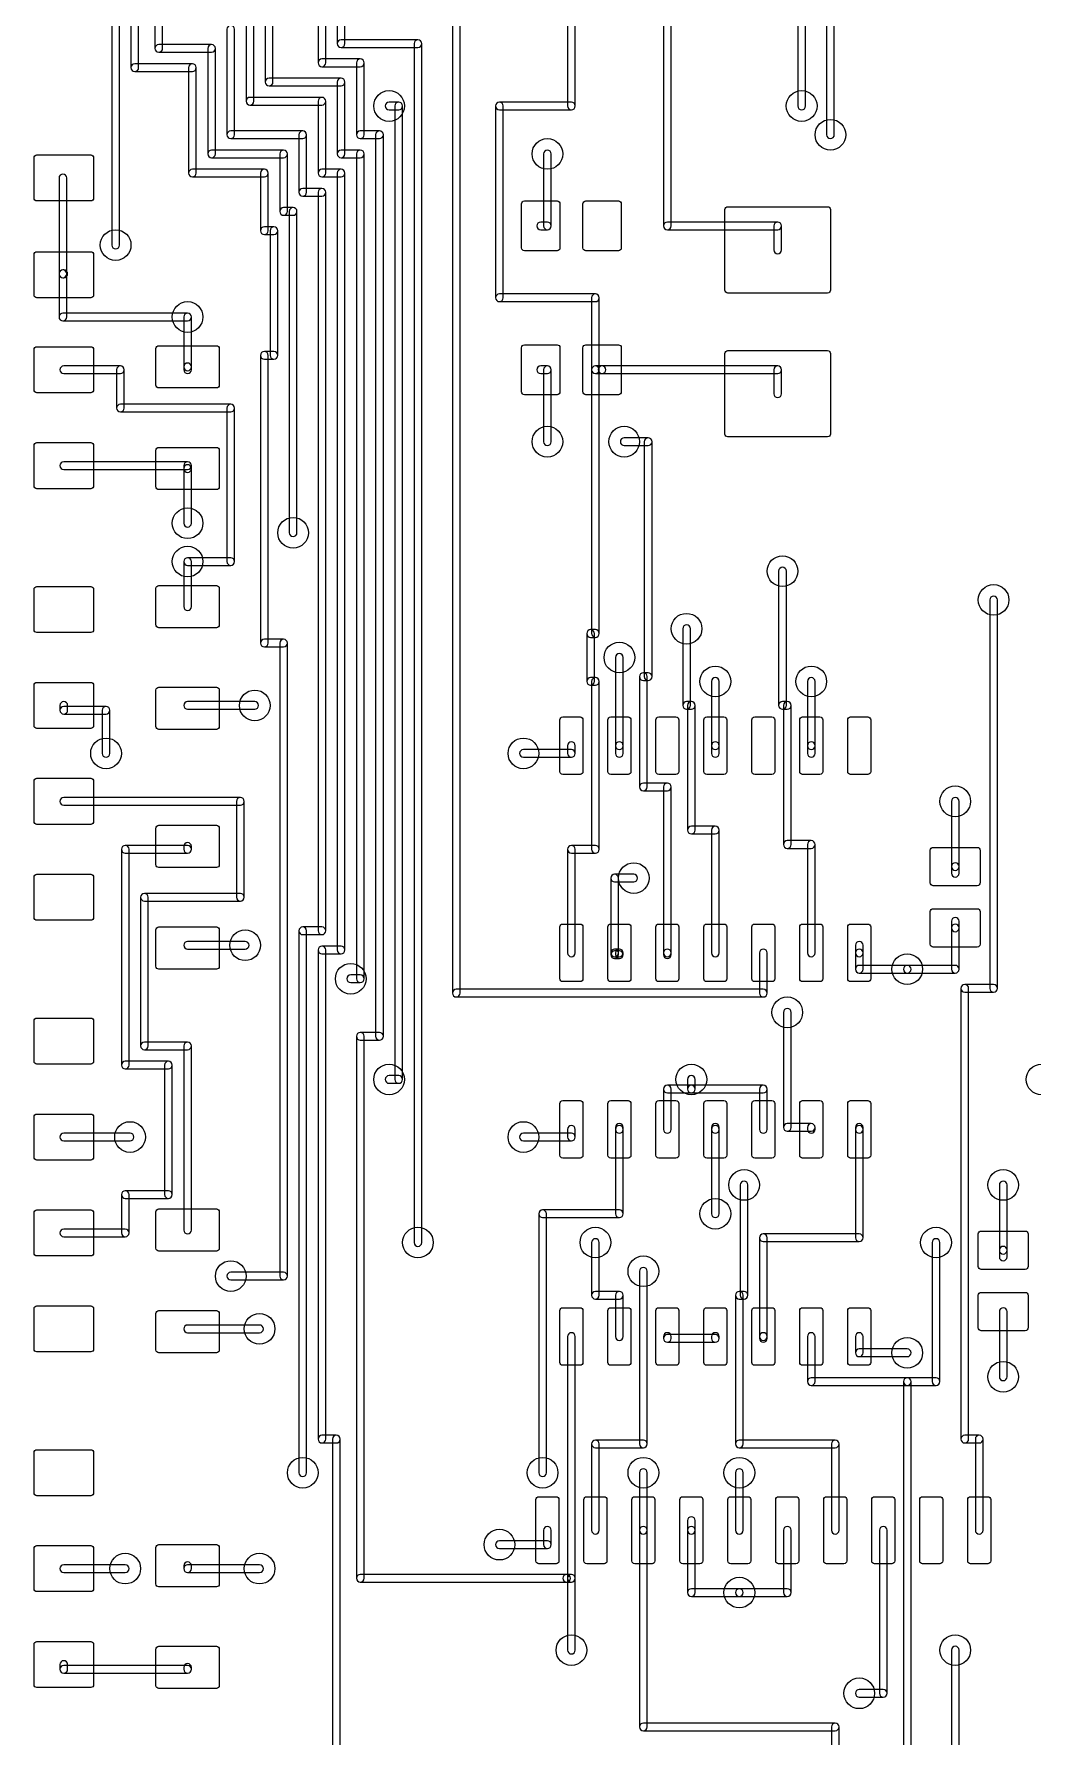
# Model space of a CAD drawing. Extents: x -76 to 77, y -191 to -76.
# Drawn here: x -38.37 to -11.93, y -159.41 to -114.31 of the extents above; entities that cross this region are included whole.
import ezdxf

# ---------------------------------------------------------------- set-up
doc = ezdxf.new("R2010")
doc.units = 0

msp = doc.modelspace()

# ---------------------------------------------------------------- linework, layer by layer
for points in [[(-30.13733, -114.566955), (-30.13733, -86.118955, 1), (-30.34058, -86.118955), (-30.34058, -114.566955, 1)], [(-34.96333, -114.693955), (-34.96333, -96.278955, 1), (-35.16658, -96.278955), (-35.16658, -114.693955, 1)], [(-30.84858, -97.802955), (-30.84858, -115.074955, 1), (-30.64533, -115.074955), (-30.64533, -97.802955, 1)], [(-35.59833, -115.201955), (-35.59833, -102.882955, 1), (-35.80158, -102.882955), (-35.80158, -115.201955, 1)], [(-32.04233, -115.582955), (-32.04233, -111.518955, 1), (-32.24558, -111.518955), (-32.24558, -115.582955, 1)], [(-36.10633, -119.900955), (-36.10633, -112.026955, 1), (-36.30958, -112.026955), (-36.30958, -119.900955, 1)], [(-32.55033, -116.090955), (-32.55033, -112.026955, 1), (-32.75358, -112.026955), (-32.75358, -116.090955, 1)], [(-18.14858, -112.026955), (-18.14858, -116.217955, 1), (-17.94533, -116.217955), (-17.94533, -112.026955, 1)], [(-24.04133, -116.217955), (-24.04133, -113.042955, 1), (-24.24458, -113.042955), (-24.24458, -116.217955, 1)], [(-21.50133, -119.392955), (-21.50133, -113.042955, 1), (-21.70458, -113.042955), (-21.70458, -119.392955, 1)], [(-33.26158, -114.185955), (-33.26158, -116.979955, 1), (-33.05833, -116.979955), (-33.05833, -114.185955, 1)], [(-27.29258, -114.058955), (-27.29258, -139.712955, 1), (-27.08933, -139.712955), (-27.08933, -114.058955, 1)], [(-17.18333, -116.979955), (-17.18333, -114.058955, 1), (-17.38658, -114.058955), (-17.38658, -116.979955, 1)], [(-28.206955, -114.46533), (-30.238955, -114.46533, 1), (-30.238955, -114.66858), (-28.206955, -114.66858, 1)], [(-28.10533, -146.316955), (-28.10533, -114.566955, 1), (-28.30858, -114.566955), (-28.30858, -146.316955, 1)], [(-33.667955, -114.59233), (-35.064955, -114.59233, 1), (-35.064955, -114.79558), (-33.667955, -114.79558, 1)], [(-33.56633, -117.487955), (-33.56633, -114.693955, 1), (-33.76958, -114.693955), (-33.76958, -117.487955, 1)], [(-30.746955, -115.17658), (-29.730955, -115.17658, 1), (-29.730955, -114.97333), (-30.746955, -114.97333, 1)], [(-29.83258, -115.074955), (-29.83258, -116.979955, 1), (-29.62933, -116.979955), (-29.62933, -115.074955, 1)], [(-34.175955, -115.10033), (-35.699955, -115.10033, 1), (-35.699955, -115.30358), (-34.175955, -115.30358, 1)], [(-34.07433, -117.995955), (-34.07433, -115.201955, 1), (-34.27758, -115.201955), (-34.27758, -117.995955, 1)], [(-30.238955, -115.48133), (-32.143955, -115.48133, 1), (-32.143955, -115.68458), (-30.238955, -115.68458, 1)], [(-30.13733, -117.487955), (-30.13733, -115.582955, 1), (-30.34058, -115.582955), (-30.34058, -117.487955, 1)], [(-30.746955, -115.98933), (-32.651955, -115.98933, 1), (-32.651955, -116.19258), (-30.746955, -116.19258, 1)], [(-30.64533, -117.995955), (-30.64533, -116.090955, 1), (-30.84858, -116.090955), (-30.84858, -117.995955, 1)], [(-28.968955, -116.31958), (-28.714955, -116.31958, 1), (-28.714955, -116.11633), (-28.968955, -116.11633, 1)], [(-28.81658, -116.217955), (-28.81658, -141.998955, 1), (-28.61333, -141.998955), (-28.61333, -116.217955, 1)], [(-25.94633, -121.297955), (-25.94633, -116.217955, 1), (-26.14958, -116.217955), (-26.14958, -121.297955, 1)], [(-26.047955, -116.31958), (-24.142955, -116.31958, 1), (-24.142955, -116.11633), (-26.047955, -116.11633, 1)], [(-33.159955, -117.08158), (-31.254955, -117.08158, 1), (-31.254955, -116.87833), (-33.159955, -116.87833, 1)], [(-31.35658, -116.979955), (-31.35658, -118.503955, 1), (-31.15333, -118.503955), (-31.15333, -116.979955, 1)], [(-29.730955, -117.08158), (-29.222955, -117.08158, 1), (-29.222955, -116.87833), (-29.730955, -116.87833, 1)], [(-29.32458, -116.979955), (-29.32458, -140.855955, 1), (-29.12133, -140.855955), (-29.12133, -116.979955, 1)], [(-38.36695, -117.58956, -0.414214), (-38.29075, -117.51336), (-36.868355, -117.51336, -0.414214), (-36.792155, -117.58956), (-36.792155, -118.656355, -0.414214), (-36.868355, -118.732555), (-38.29075, -118.732555, -0.414214), (-38.36695, -118.656355)], [(-31.762955, -117.38633), (-33.667955, -117.38633, 1), (-33.667955, -117.58958), (-31.762955, -117.58958, 1)], [(-31.66133, -119.011955), (-31.66133, -117.487955, 1), (-31.86458, -117.487955), (-31.86458, -119.011955, 1)], [(-29.730955, -117.38633), (-30.238955, -117.38633, 1), (-30.238955, -117.58958), (-29.730955, -117.58958, 1)], [(-29.62933, -139.331955), (-29.62933, -117.487955, 1), (-29.83258, -117.487955), (-29.83258, -139.331955, 1)], [(-24.87958, -117.487955), (-24.87958, -119.392955, 1), (-24.67633, -119.392955), (-24.67633, -117.487955, 1)], [(-37.70658, -118.122955), (-37.70658, -120.662955, 1), (-37.50333, -120.662955), (-37.50333, -118.122955, 1)], [(-32.270955, -117.89433), (-34.175955, -117.89433, 1), (-34.175955, -118.09758), (-32.270955, -118.09758, 1)], [(-32.16933, -119.519955), (-32.16933, -117.995955, 1), (-32.37258, -117.995955), (-32.37258, -119.519955, 1)], [(-30.238955, -117.89433), (-30.746955, -117.89433, 1), (-30.746955, -118.09758), (-30.238955, -118.09758, 1)], [(-30.13733, -138.569955), (-30.13733, -117.995955, 1), (-30.34058, -117.995955), (-30.34058, -138.569955, 1)], [(-31.254955, -118.60558), (-30.746955, -118.60558, 1), (-30.746955, -118.40233), (-31.254955, -118.40233, 1)], [(-30.84858, -118.503955), (-30.84858, -138.061955, 1), (-30.64533, -138.061955), (-30.64533, -118.503955, 1)], [(-31.508955, -118.91033), (-31.762955, -118.91033, 1), (-31.762955, -119.11358), (-31.508955, -119.11358, 1)], [(-31.40733, -127.520955), (-31.40733, -119.011955, 1), (-31.61058, -119.011955), (-31.61058, -127.520955, 1)], [(-25.46375, -118.80876, -0.414214), (-25.38755, -118.73256), (-24.523955, -118.73256, -0.414214), (-24.447755, -118.80876), (-24.447755, -119.977155, -0.414214), (-24.523955, -120.053355), (-25.38755, -120.053355, -0.414214), (-25.46375, -119.977155)], [(-23.83815, -118.80876, -0.414214), (-23.76195, -118.73256), (-22.898355, -118.73256, -0.414214), (-22.822155, -118.80876), (-22.822155, -119.977155, -0.414214), (-22.898355, -120.053355), (-23.76195, -120.053355, -0.414214), (-23.83815, -119.977155)], [(-20.07895, -118.96116, -0.414214), (-20.00275, -118.88496), (-17.361155, -118.88496, -0.414214), (-17.284955, -118.96116), (-17.284955, -121.094755, -0.414214), (-17.361155, -121.170955), (-20.00275, -121.170955, -0.414214), (-20.07895, -121.094755)], [(-32.016955, -119.41833), (-32.270955, -119.41833, 1), (-32.270955, -119.62158), (-32.016955, -119.62158, 1)], [(-31.91533, -122.821955), (-31.91533, -119.519955, 1), (-32.11858, -119.519955), (-32.11858, -122.821955, 1)], [(-24.777955, -119.29133), (-24.955755, -119.29133, 1), (-24.955755, -119.49458), (-24.777955, -119.49458, 1)], [(-18.681955, -119.29133), (-21.602955, -119.29133, 1), (-21.602955, -119.49458), (-18.681955, -119.49458, 1)], [(-18.58033, -120.027955), (-18.58033, -119.392955, 1), (-18.78358, -119.392955), (-18.78358, -120.027955, 1)], [(-38.36695, -120.15496, -0.414214), (-38.29075, -120.07876), (-36.868355, -120.07876, -0.414214), (-36.792155, -120.15496), (-36.792155, -121.221755, -0.414214), (-36.868355, -121.297955), (-38.29075, -121.297955, -0.414214), (-38.36695, -121.221755)], [(-37.604955, -120.76458), (-37.579555, -120.76458, 1), (-37.579555, -120.56133), (-37.604955, -120.56133, 1)], [(-37.70658, -120.662955), (-37.70658, -121.805955, 1), (-37.50333, -121.805955), (-37.50333, -120.662955, 1)], [(-23.507955, -121.19633), (-26.047955, -121.19633, 1), (-26.047955, -121.39958), (-23.507955, -121.39958, 1)], [(-23.40633, -123.202955), (-23.40633, -121.297955, 1), (-23.60958, -121.297955), (-23.60958, -123.202955, 1)], [(-37.604955, -121.90758), (-34.302955, -121.90758, 1), (-34.302955, -121.70433), (-37.604955, -121.70433, 1)], [(-34.40458, -121.805955), (-34.40458, -123.126755, 1), (-34.20133, -123.126755), (-34.20133, -121.805955, 1)], [(-38.36695, -122.66956, -0.414214), (-38.29075, -122.59336), (-36.868355, -122.59336, -0.414214), (-36.792155, -122.66956), (-36.792155, -123.736355, -0.414214), (-36.868355, -123.812555), (-38.29075, -123.812555, -0.414214), (-38.36695, -123.736355)], [(-35.14115, -122.64416, -0.414214), (-35.06495, -122.56796), (-33.540955, -122.56796, -0.414214), (-33.464755, -122.64416), (-33.464755, -123.609355, -0.414214), (-33.540955, -123.685555), (-35.06495, -123.685555, -0.414214), (-35.14115, -123.609355)], [(-25.46375, -122.61876, -0.414214), (-25.38755, -122.54256), (-24.523955, -122.54256, -0.414214), (-24.447755, -122.61876), (-24.447755, -123.787155, -0.414214), (-24.523955, -123.863355), (-25.38755, -123.863355, -0.414214), (-25.46375, -123.787155)], [(-23.83815, -122.61876, -0.414214), (-23.76195, -122.54256), (-22.898355, -122.54256, -0.414214), (-22.822155, -122.61876), (-22.822155, -123.787155, -0.414214), (-22.898355, -123.863355), (-23.76195, -123.863355, -0.414214), (-23.83815, -123.787155)], [(-36.080955, -123.10133), (-37.579555, -123.10133, 1), (-37.579555, -123.30458), (-36.080955, -123.30458, 1)], [(-35.97933, -124.218955), (-35.97933, -123.202955, 1), (-36.18258, -123.202955), (-36.18258, -124.218955, 1)], [(-34.40458, -123.126755), (-34.40458, -123.202955, 1), (-34.20133, -123.202955), (-34.20133, -123.126755, 1)], [(-32.16933, -130.441955), (-32.16933, -122.821955, 1), (-32.37258, -122.821955), (-32.37258, -130.441955, 1)], [(-32.270955, -122.92358), (-32.016955, -122.92358, 1), (-32.016955, -122.72033), (-32.270955, -122.72033, 1)], [(-24.955755, -123.30458), (-24.777955, -123.30458, 1), (-24.777955, -123.10133), (-24.955755, -123.10133, 1)], [(-24.87958, -123.202955), (-24.87958, -125.107955, 1), (-24.67633, -125.107955), (-24.67633, -123.202955, 1)], [(-23.40633, -130.187955), (-23.40633, -123.202955, 1), (-23.60958, -123.202955), (-23.60958, -130.187955, 1)], [(-23.330155, -123.10133), (-23.507955, -123.10133, 1), (-23.507955, -123.30458), (-23.330155, -123.30458, 1)], [(-18.681955, -123.10133), (-23.330155, -123.10133, 1), (-23.330155, -123.30458), (-18.681955, -123.30458, 1)], [(-20.07895, -122.77116, -0.414214), (-20.00275, -122.69496), (-17.361155, -122.69496, -0.414214), (-17.284955, -122.77116), (-17.284955, -124.904755, -0.414214), (-17.361155, -124.980955), (-20.00275, -124.980955, -0.414214), (-20.07895, -124.904755)], [(-18.58033, -123.837955), (-18.58033, -123.202955, 1), (-18.78358, -123.202955), (-18.78358, -123.837955, 1)], [(-33.159955, -124.11733), (-36.080955, -124.11733, 1), (-36.080955, -124.32058), (-33.159955, -124.32058, 1)], [(-33.05833, -128.282955), (-33.05833, -124.218955, 1), (-33.26158, -124.218955), (-33.26158, -128.282955, 1)], [(-38.36695, -125.20956, -0.414214), (-38.29075, -125.13336), (-36.868355, -125.13336, -0.414214), (-36.792155, -125.20956), (-36.792155, -126.276355, -0.414214), (-36.868355, -126.352555), (-38.29075, -126.352555, -0.414214), (-38.36695, -126.276355)], [(-35.14115, -125.33656, -0.414214), (-35.06495, -125.26036), (-33.540955, -125.26036, -0.414214), (-33.464755, -125.33656), (-33.464755, -126.301755, -0.414214), (-33.540955, -126.377955), (-35.06495, -126.377955, -0.414214), (-35.14115, -126.301755)], [(-22.110955, -125.00633), (-22.745955, -125.00633, 1), (-22.745955, -125.20958), (-22.110955, -125.20958, 1)], [(-22.00933, -131.330955), (-22.00933, -125.107955, 1), (-22.21258, -125.107955), (-22.21258, -131.330955, 1)], [(-34.302955, -125.64133), (-37.579555, -125.64133, 1), (-37.579555, -125.84458), (-34.302955, -125.84458, 1)], [(-34.20133, -125.819155), (-34.20133, -125.742955, 1), (-34.40458, -125.742955), (-34.40458, -125.819155, 1)], [(-34.20133, -127.266955), (-34.20133, -125.819155, 1), (-34.40458, -125.819155), (-34.40458, -127.266955, 1)], [(-34.20133, -129.476755), (-34.20133, -128.282955, 1), (-34.40458, -128.282955), (-34.40458, -129.476755, 1)], [(-34.302955, -128.38458), (-33.159955, -128.38458, 1), (-33.159955, -128.18133), (-34.302955, -128.18133, 1)], [(-18.45333, -132.092955), (-18.45333, -128.536955, 1), (-18.65658, -128.536955), (-18.65658, -132.092955, 1)], [(-38.36695, -129.01956, -0.414214), (-38.29075, -128.94336), (-36.868355, -128.94336, -0.414214), (-36.792155, -129.01956), (-36.792155, -130.086355, -0.414214), (-36.868355, -130.162555), (-38.29075, -130.162555, -0.414214), (-38.36695, -130.086355)], [(-35.14115, -128.99416, -0.414214), (-35.06495, -128.91796), (-33.540955, -128.91796, -0.414214), (-33.464755, -128.99416), (-33.464755, -129.959355, -0.414214), (-33.540955, -130.035555), (-35.06495, -130.035555, -0.414214), (-35.14115, -129.959355)], [(-12.86533, -139.585955), (-12.86533, -129.298955, 1), (-13.06858, -129.298955), (-13.06858, -139.585955, 1)], [(-23.53333, -131.457955), (-23.53333, -130.187955, 1), (-23.73658, -130.187955), (-23.73658, -131.457955, 1)], [(-23.634955, -130.28958), (-23.507955, -130.28958, 1), (-23.507955, -130.08633), (-23.634955, -130.08633, 1)], [(-21.19658, -130.060955), (-21.19658, -132.092955, 1), (-20.99333, -132.092955), (-20.99333, -130.060955, 1)], [(-31.762955, -130.34033), (-32.270955, -130.34033, 1), (-32.270955, -130.54358), (-31.762955, -130.54358, 1)], [(-31.66133, -147.205955), (-31.66133, -130.441955, 1), (-31.86458, -130.441955), (-31.86458, -147.205955, 1)], [(-22.97458, -130.822955), (-22.97458, -133.159755, 1), (-22.77133, -133.159755), (-22.77133, -130.822955, 1)], [(-22.13633, -134.251955), (-22.13633, -131.330955, 1), (-22.33958, -131.330955), (-22.33958, -134.251955, 1)], [(-22.237955, -131.43258), (-22.110955, -131.43258, 1), (-22.110955, -131.22933), (-22.237955, -131.22933, 1)], [(-38.36695, -131.55956, -0.414214), (-38.29075, -131.48336), (-36.868355, -131.48336, -0.414214), (-36.792155, -131.55956), (-36.792155, -132.626355, -0.414214), (-36.868355, -132.702555), (-38.29075, -132.702555, -0.414214), (-38.36695, -132.626355)], [(-35.14115, -131.68656, -0.414214), (-35.06495, -131.61036), (-33.540955, -131.61036, -0.414214), (-33.464755, -131.68656), (-33.464755, -132.651755, -0.414214), (-33.540955, -132.727955), (-35.06495, -132.727955, -0.414214), (-35.14115, -132.651755)], [(-23.507955, -131.35633), (-23.634955, -131.35633, 1), (-23.634955, -131.55958), (-23.507955, -131.55958, 1)], [(-23.40633, -135.902955), (-23.40633, -131.457955, 1), (-23.60958, -131.457955), (-23.60958, -135.902955, 1)], [(-20.43458, -131.457955), (-20.43458, -133.159755, 1), (-20.23133, -133.159755), (-20.23133, -131.457955, 1)], [(-17.69133, -133.159755), (-17.69133, -131.457955, 1), (-17.89458, -131.457955), (-17.89458, -133.159755, 1)], [(-37.47793, -132.219955), (-37.47793, -132.092955, 1), (-37.68118, -132.092955), (-37.68118, -132.219955, 1)], [(-36.461955, -132.11833), (-37.579555, -132.11833, 1), (-37.579555, -132.32158), (-36.461955, -132.32158, 1)], [(-36.36033, -133.362955), (-36.36033, -132.219955, 1), (-36.56358, -132.219955), (-36.56358, -133.362955, 1)], [(-32.524955, -131.99133), (-34.302955, -131.99133, 1), (-34.302955, -132.19458), (-32.524955, -132.19458, 1)], [(-21.094955, -132.19458), (-20.967955, -132.19458, 1), (-20.967955, -131.99133), (-21.094955, -131.99133, 1)], [(-21.06958, -132.092955), (-21.06958, -135.394955, 1), (-20.86633, -135.394955), (-20.86633, -132.092955, 1)], [(-18.427955, -131.99133), (-18.554955, -131.99133, 1), (-18.554955, -132.19458), (-18.427955, -132.19458, 1)], [(-18.32633, -135.775955), (-18.32633, -132.092955, 1), (-18.52958, -132.092955), (-18.52958, -135.775955, 1)], [(-24.44775, -132.47396, -0.414214), (-24.37155, -132.39776), (-23.914355, -132.39776, -0.414214), (-23.838155, -132.47396), (-23.838155, -133.845555, -0.414214), (-23.914355, -133.921755), (-24.37155, -133.921755, -0.414214), (-24.44775, -133.845555)], [(-23.17775, -132.47396, -0.414214), (-23.10155, -132.39776), (-22.644355, -132.39776, -0.414214), (-22.568155, -132.47396), (-22.568155, -133.845555, -0.414214), (-22.644355, -133.921755), (-23.10155, -133.921755, -0.414214), (-23.17775, -133.845555)], [(-21.90775, -132.47396, -0.414214), (-21.83155, -132.39776), (-21.374355, -132.39776, -0.414214), (-21.298155, -132.47396), (-21.298155, -133.845555, -0.414214), (-21.374355, -133.921755), (-21.83155, -133.921755, -0.414214), (-21.90775, -133.845555)], [(-20.63775, -132.47396, -0.414214), (-20.56155, -132.39776), (-20.104355, -132.39776, -0.414214), (-20.028155, -132.47396), (-20.028155, -133.845555, -0.414214), (-20.104355, -133.921755), (-20.56155, -133.921755, -0.414214), (-20.63775, -133.845555)], [(-19.36775, -132.47396, -0.414214), (-19.29155, -132.39776), (-18.834355, -132.39776, -0.414214), (-18.758155, -132.47396), (-18.758155, -133.845555, -0.414214), (-18.834355, -133.921755), (-19.29155, -133.921755, -0.414214), (-19.36775, -133.845555)], [(-18.09775, -132.47396, -0.414214), (-18.02155, -132.39776), (-17.564355, -132.39776, -0.414214), (-17.488155, -132.47396), (-17.488155, -133.845555, -0.414214), (-17.564355, -133.921755), (-18.02155, -133.921755, -0.414214), (-18.09775, -133.845555)], [(-16.82775, -132.47396, -0.414214), (-16.75155, -132.39776), (-16.294355, -132.39776, -0.414214), (-16.218155, -132.47396), (-16.218155, -133.845555, -0.414214), (-16.294355, -133.921755), (-16.75155, -133.921755, -0.414214), (-16.82775, -133.845555)], [(-24.142955, -133.26133), (-25.412955, -133.26133, 1), (-25.412955, -133.46458), (-24.142955, -133.46458, 1)], [(-24.24458, -133.159755), (-24.24458, -133.362955, 1), (-24.04133, -133.362955), (-24.04133, -133.159755, 1)], [(-22.97458, -133.159755), (-22.97458, -133.362955, 1), (-22.77133, -133.362955), (-22.77133, -133.159755, 1)], [(-20.43458, -133.159755), (-20.43458, -133.362955, 1), (-20.23133, -133.362955), (-20.23133, -133.159755, 1)], [(-17.69133, -133.362955), (-17.69133, -133.159755, 1), (-17.89458, -133.159755), (-17.89458, -133.362955, 1)], [(-38.36695, -134.09956, -0.414214), (-38.29075, -134.02336), (-36.868355, -134.02336, -0.414214), (-36.792155, -134.09956), (-36.792155, -135.166355, -0.414214), (-36.868355, -135.242555), (-38.29075, -135.242555, -0.414214), (-38.36695, -135.166355)], [(-21.602955, -134.15033), (-22.237955, -134.15033, 1), (-22.237955, -134.35358), (-21.602955, -134.35358, 1)], [(-21.50133, -138.646155), (-21.50133, -134.251955, 1), (-21.70458, -134.251955), (-21.70458, -138.646155, 1)], [(-37.579555, -134.73458), (-32.905955, -134.73458, 1), (-32.905955, -134.53133), (-37.579555, -134.53133, 1)], [(-33.00758, -134.632955), (-33.00758, -137.172955, 1), (-32.80433, -137.172955), (-32.80433, -134.632955, 1)], [(-13.88133, -136.360155), (-13.88133, -134.632955, 1), (-14.08458, -134.632955), (-14.08458, -136.360155, 1)], [(-35.14115, -135.34416, -0.414214), (-35.06495, -135.26796), (-33.540955, -135.26796, -0.414214), (-33.464755, -135.34416), (-33.464755, -136.309355, -0.414214), (-33.540955, -136.385555), (-35.06495, -136.385555, -0.414214), (-35.14115, -136.309355)], [(-34.20133, -135.902955), (-34.20133, -135.826755, 1), (-34.40458, -135.826755), (-34.40458, -135.902955, 1)], [(-20.967955, -135.49658), (-20.332955, -135.49658, 1), (-20.332955, -135.29333), (-20.967955, -135.29333, 1)], [(-20.43458, -135.394955), (-20.43458, -138.646155, 1), (-20.23133, -138.646155), (-20.23133, -135.394955, 1)], [(-17.792955, -135.67433), (-18.427955, -135.67433, 1), (-18.427955, -135.87758), (-17.792955, -135.87758, 1)], [(-17.69133, -138.646155), (-17.69133, -135.775955, 1), (-17.89458, -135.775955), (-17.89458, -138.646155, 1)], [(-35.85233, -141.617955), (-35.85233, -135.902955, 1), (-36.05558, -135.902955), (-36.05558, -141.617955, 1)], [(-35.953955, -136.00458), (-34.302955, -136.00458, 1), (-34.302955, -135.80133), (-35.953955, -135.80133, 1)], [(-24.04133, -138.646155), (-24.04133, -135.902955, 1), (-24.24458, -135.902955), (-24.24458, -138.646155, 1)], [(-24.142955, -136.00458), (-23.507955, -136.00458, 1), (-23.507955, -135.80133), (-24.142955, -135.80133, 1)], [(-14.64335, -135.92836, -0.414214), (-14.56715, -135.85216), (-13.398755, -135.85216, -0.414214), (-13.322555, -135.92836), (-13.322555, -136.791955, -0.414214), (-13.398755, -136.868155), (-14.56715, -136.868155, -0.414214), (-14.64335, -136.791955)], [(-38.36695, -136.63956, -0.414214), (-38.29075, -136.56336), (-36.868355, -136.56336, -0.414214), (-36.792155, -136.63956), (-36.792155, -137.706355, -0.414214), (-36.868355, -137.782555), (-38.29075, -137.782555, -0.414214), (-38.36695, -137.706355)], [(-22.89833, -138.646155), (-22.89833, -136.664955, 1), (-23.10158, -136.664955), (-23.10158, -138.646155, 1)], [(-22.999955, -136.76658), (-22.491955, -136.76658, 1), (-22.491955, -136.56333), (-22.999955, -136.56333, 1)], [(-13.88133, -136.537955), (-13.88133, -136.360155, 1), (-14.08458, -136.360155), (-14.08458, -136.537955, 1)], [(-32.905955, -137.07133), (-35.445955, -137.07133, 1), (-35.445955, -137.27458), (-32.905955, -137.27458, 1)], [(-35.54758, -137.172955), (-35.54758, -141.109955, 1), (-35.34433, -141.109955), (-35.34433, -137.172955, 1)], [(-14.64335, -137.55396, -0.414214), (-14.56715, -137.47776), (-13.398755, -137.47776, -0.414214), (-13.322555, -137.55396), (-13.322555, -138.417555, -0.414214), (-13.398755, -138.493755), (-14.56715, -138.493755, -0.414214), (-14.64335, -138.417555)], [(-35.14115, -138.03656, -0.414214), (-35.06495, -137.96036), (-33.540955, -137.96036, -0.414214), (-33.464755, -138.03656), (-33.464755, -139.001755, -0.414214), (-33.540955, -139.077955), (-35.06495, -139.077955, -0.414214), (-35.14115, -139.001755)], [(-30.746955, -137.96033), (-31.254955, -137.96033, 1), (-31.254955, -138.16358), (-30.746955, -138.16358, 1)], [(-31.35658, -138.061955), (-31.35658, -152.412955, 1), (-31.15333, -152.412955), (-31.15333, -138.061955, 1)], [(-24.44775, -137.96036, -0.414214), (-24.37155, -137.88416), (-23.914355, -137.88416, -0.414214), (-23.838155, -137.96036), (-23.838155, -139.331955, -0.414214), (-23.914355, -139.408155), (-24.37155, -139.408155, -0.414214), (-24.44775, -139.331955)], [(-23.17775, -137.96036, -0.414214), (-23.10155, -137.88416), (-22.644355, -137.88416, -0.414214), (-22.568155, -137.96036), (-22.568155, -139.331955, -0.414214), (-22.644355, -139.408155), (-23.10155, -139.408155, -0.414214), (-23.17775, -139.331955)], [(-21.90775, -137.96036, -0.414214), (-21.83155, -137.88416), (-21.374355, -137.88416, -0.414214), (-21.298155, -137.96036), (-21.298155, -139.331955, -0.414214), (-21.374355, -139.408155), (-21.83155, -139.408155, -0.414214), (-21.90775, -139.331955)], [(-20.63775, -137.96036, -0.414214), (-20.56155, -137.88416), (-20.104355, -137.88416, -0.414214), (-20.028155, -137.96036), (-20.028155, -139.331955, -0.414214), (-20.104355, -139.408155), (-20.56155, -139.408155, -0.414214), (-20.63775, -139.331955)], [(-19.36775, -137.96036, -0.414214), (-19.29155, -137.88416), (-18.834355, -137.88416, -0.414214), (-18.758155, -137.96036), (-18.758155, -139.331955, -0.414214), (-18.834355, -139.408155), (-19.29155, -139.408155, -0.414214), (-19.36775, -139.331955)], [(-18.09775, -137.96036, -0.414214), (-18.02155, -137.88416), (-17.564355, -137.88416, -0.414214), (-17.488155, -137.96036), (-17.488155, -139.331955, -0.414214), (-17.564355, -139.408155), (-18.02155, -139.408155, -0.414214), (-18.09775, -139.331955)], [(-16.82775, -137.96036, -0.414214), (-16.75155, -137.88416), (-16.294355, -137.88416, -0.414214), (-16.218155, -137.96036), (-16.218155, -139.331955, -0.414214), (-16.294355, -139.408155), (-16.75155, -139.408155, -0.414214), (-16.82775, -139.331955)], [(-13.88133, -137.985755), (-13.88133, -137.807955, 1), (-14.08458, -137.807955), (-14.08458, -137.985755, 1)], [(-13.88133, -139.077955), (-13.88133, -137.985755, 1), (-14.08458, -137.985755), (-14.08458, -139.077955, 1)], [(-34.302955, -138.54458), (-32.778955, -138.54458, 1), (-32.778955, -138.34133), (-34.302955, -138.34133, 1)], [(-16.62458, -138.442955), (-16.62458, -138.646155, 1), (-16.42133, -138.646155), (-16.42133, -138.442955, 1)], [(-30.64533, -151.523955), (-30.64533, -138.569955, 1), (-30.84858, -138.569955), (-30.84858, -151.523955, 1)], [(-30.746955, -138.67158), (-30.238955, -138.67158, 1), (-30.238955, -138.46833), (-30.746955, -138.46833, 1)], [(-22.999955, -138.74778), (-22.872955, -138.74778, 1), (-22.872955, -138.54453), (-22.999955, -138.54453, 1)], [(-22.89833, -138.696955), (-22.89833, -138.646155, 1), (-23.10158, -138.646155), (-23.10158, -138.696955, 1)], [(-22.872955, -138.59533), (-22.999955, -138.59533, 1), (-22.999955, -138.79858), (-22.872955, -138.79858, 1)], [(-22.97458, -138.646155), (-22.97458, -138.696955, 1), (-22.77133, -138.696955), (-22.77133, -138.646155, 1)], [(-21.50133, -138.696955), (-21.50133, -138.646155, 1), (-21.70458, -138.646155), (-21.70458, -138.696955, 1)], [(-18.96133, -139.712955), (-18.96133, -138.646155, 1), (-19.16458, -138.646155), (-19.16458, -139.712955, 1)], [(-16.62458, -138.646155), (-16.62458, -139.077955, 1), (-16.42133, -139.077955), (-16.42133, -138.646155, 1)], [(-29.984955, -139.43358), (-29.730955, -139.43358, 1), (-29.730955, -139.23033), (-29.984955, -139.23033, 1)], [(-16.522955, -139.17958), (-15.252955, -139.17958, 1), (-15.252955, -138.97633), (-16.522955, -138.97633, 1)], [(-15.252955, -139.17958), (-13.982955, -139.17958, 1), (-13.982955, -138.97633), (-15.252955, -138.97633, 1)], [(-27.190955, -139.81458), (-19.062955, -139.81458, 1), (-19.062955, -139.61133), (-27.190955, -139.61133, 1)], [(-13.62733, -151.523955), (-13.62733, -139.585955, 1), (-13.83058, -139.585955), (-13.83058, -151.523955, 1)], [(-13.728955, -139.68758), (-12.966955, -139.68758, 1), (-12.966955, -139.48433), (-13.728955, -139.48433, 1)], [(-18.52958, -140.220955), (-18.52958, -143.268955, 1), (-18.32633, -143.268955), (-18.32633, -140.220955, 1)], [(-38.36695, -140.44956, -0.414214), (-38.29075, -140.37336), (-36.868355, -140.37336, -0.414214), (-36.792155, -140.44956), (-36.792155, -141.516355, -0.414214), (-36.868355, -141.592555), (-38.29075, -141.592555, -0.414214), (-38.36695, -141.516355)], [(-35.445955, -141.21158), (-34.302955, -141.21158, 1), (-34.302955, -141.00833), (-35.445955, -141.00833, 1)], [(-34.40458, -141.109955), (-34.40458, -145.986755, 1), (-34.20133, -145.986755), (-34.20133, -141.109955, 1)], [(-29.222955, -140.75433), (-29.730955, -140.75433, 1), (-29.730955, -140.95758), (-29.222955, -140.95758, 1)], [(-29.83258, -140.855955), (-29.83258, -155.206955, 1), (-29.62933, -155.206955), (-29.62933, -140.855955, 1)], [(-34.810955, -141.51633), (-35.953955, -141.51633, 1), (-35.953955, -141.71958), (-34.810955, -141.71958, 1)], [(-34.70933, -145.046955), (-34.70933, -141.617955, 1), (-34.91258, -141.617955), (-34.91258, -145.046955, 1)], [(-28.714955, -141.89733), (-28.968955, -141.89733, 1), (-28.968955, -142.10058), (-28.714955, -142.10058, 1)], [(-21.06958, -141.998955), (-21.06958, -142.252955, 1), (-20.86633, -142.252955), (-20.86633, -141.998955, 1)], [(-20.967955, -142.15133), (-21.602955, -142.15133, 1), (-21.602955, -142.35458), (-20.967955, -142.35458, 1)], [(-21.70458, -142.252955), (-21.70458, -143.319755, 1), (-21.50133, -143.319755), (-21.50133, -142.252955, 1)], [(-19.062955, -142.15133), (-20.967955, -142.15133, 1), (-20.967955, -142.35458), (-19.062955, -142.35458, 1)], [(-18.96133, -143.319755), (-18.96133, -142.252955, 1), (-19.16458, -142.252955), (-19.16458, -143.319755, 1)], [(-38.36695, -142.98956, -0.414214), (-38.29075, -142.91336), (-36.868355, -142.91336, -0.414214), (-36.792155, -142.98956), (-36.792155, -144.056355, -0.414214), (-36.868355, -144.132555), (-38.29075, -144.132555, -0.414214), (-38.36695, -144.056355)], [(-24.44775, -142.63396, -0.414214), (-24.37155, -142.55776), (-23.914355, -142.55776, -0.414214), (-23.838155, -142.63396), (-23.838155, -144.005555, -0.414214), (-23.914355, -144.081755), (-24.37155, -144.081755, -0.414214), (-24.44775, -144.005555)], [(-23.17775, -142.63396, -0.414214), (-23.10155, -142.55776), (-22.644355, -142.55776, -0.414214), (-22.568155, -142.63396), (-22.568155, -144.005555, -0.414214), (-22.644355, -144.081755), (-23.10155, -144.081755, -0.414214), (-23.17775, -144.005555)], [(-21.90775, -142.63396, -0.414214), (-21.83155, -142.55776), (-21.374355, -142.55776, -0.414214), (-21.298155, -142.63396), (-21.298155, -144.005555, -0.414214), (-21.374355, -144.081755), (-21.83155, -144.081755, -0.414214), (-21.90775, -144.005555)], [(-20.63775, -142.63396, -0.414214), (-20.56155, -142.55776), (-20.104355, -142.55776, -0.414214), (-20.028155, -142.63396), (-20.028155, -144.005555, -0.414214), (-20.104355, -144.081755), (-20.56155, -144.081755, -0.414214), (-20.63775, -144.005555)], [(-19.36775, -142.63396, -0.414214), (-19.29155, -142.55776), (-18.834355, -142.55776, -0.414214), (-18.758155, -142.63396), (-18.758155, -144.005555, -0.414214), (-18.834355, -144.081755), (-19.29155, -144.081755, -0.414214), (-19.36775, -144.005555)], [(-18.09775, -142.63396, -0.414214), (-18.02155, -142.55776), (-17.564355, -142.55776, -0.414214), (-17.488155, -142.63396), (-17.488155, -144.005555, -0.414214), (-17.564355, -144.081755), (-18.02155, -144.081755, -0.414214), (-18.09775, -144.005555)], [(-16.82775, -142.63396, -0.414214), (-16.75155, -142.55776), (-16.294355, -142.55776, -0.414214), (-16.218155, -142.63396), (-16.218155, -144.005555, -0.414214), (-16.294355, -144.081755), (-16.75155, -144.081755, -0.414214), (-16.82775, -144.005555)], [(-24.04133, -143.522955), (-24.04133, -143.319755, 1), (-24.24458, -143.319755), (-24.24458, -143.522955, 1)], [(-22.77133, -143.319755), (-22.77133, -143.268955, 1), (-22.97458, -143.268955), (-22.97458, -143.319755, 1)], [(-22.77133, -145.554955), (-22.77133, -143.319755, 1), (-22.97458, -143.319755), (-22.97458, -145.554955, 1)], [(-20.23133, -143.319755), (-20.23133, -143.268955, 1), (-20.43458, -143.268955), (-20.43458, -143.319755, 1)], [(-20.23133, -145.554955), (-20.23133, -143.319755, 1), (-20.43458, -143.319755), (-20.43458, -145.554955, 1)], [(-18.427955, -143.37058), (-17.792955, -143.37058, 1), (-17.792955, -143.16733), (-18.427955, -143.16733, 1)], [(-17.89458, -143.268955), (-17.89458, -143.319755, 1), (-17.69133, -143.319755), (-17.69133, -143.268955, 1)], [(-16.42133, -143.319755), (-16.42133, -143.268955, 1), (-16.62458, -143.268955), (-16.62458, -143.319755, 1)], [(-16.42133, -146.189955), (-16.42133, -143.319755, 1), (-16.62458, -143.319755), (-16.62458, -146.189955, 1)], [(-35.826955, -143.42133), (-37.579555, -143.42133, 1), (-37.579555, -143.62458), (-35.826955, -143.62458, 1)], [(-25.412955, -143.62458), (-24.142955, -143.62458, 1), (-24.142955, -143.42133), (-25.412955, -143.42133, 1)], [(-19.46933, -147.713955), (-19.46933, -144.792955, 1), (-19.67258, -144.792955), (-19.67258, -147.713955, 1)], [(-12.61133, -146.520155), (-12.61133, -144.792955, 1), (-12.81458, -144.792955), (-12.81458, -146.520155, 1)], [(-35.85233, -146.062955), (-35.85233, -145.046955, 1), (-36.05558, -145.046955), (-36.05558, -146.062955, 1)], [(-35.953955, -145.14858), (-34.810955, -145.14858, 1), (-34.810955, -144.94533), (-35.953955, -144.94533, 1)], [(-38.36695, -145.52956, -0.414214), (-38.29075, -145.45336), (-36.868355, -145.45336, -0.414214), (-36.792155, -145.52956), (-36.792155, -146.596355, -0.414214), (-36.868355, -146.672555), (-38.29075, -146.672555, -0.414214), (-38.36695, -146.596355)], [(-35.14115, -145.50416, -0.414214), (-35.06495, -145.42796), (-33.540955, -145.42796, -0.414214), (-33.464755, -145.50416), (-33.464755, -146.469355, -0.414214), (-33.540955, -146.545555), (-35.06495, -146.545555, -0.414214), (-35.14115, -146.469355)], [(-24.80333, -152.412955), (-24.80333, -145.554955, 1), (-25.00658, -145.554955), (-25.00658, -152.412955, 1)], [(-24.904955, -145.65658), (-22.872955, -145.65658, 1), (-22.872955, -145.45333), (-24.904955, -145.45333, 1)], [(-37.579555, -146.16458), (-35.953955, -146.16458, 1), (-35.953955, -145.96133), (-37.579555, -145.96133, 1)], [(-18.96133, -148.806155), (-18.96133, -146.189955, 1), (-19.16458, -146.189955), (-19.16458, -148.806155, 1)], [(-19.062955, -146.29158), (-16.522955, -146.29158, 1), (-16.522955, -146.08833), (-19.062955, -146.08833, 1)], [(-13.37335, -146.08836, -0.414214), (-13.29715, -146.01216), (-12.128755, -146.01216, -0.414214), (-12.052555, -146.08836), (-12.052555, -146.951955, -0.414214), (-12.128755, -147.028155), (-13.29715, -147.028155, -0.414214), (-13.37335, -146.951955)], [(-23.40633, -147.713955), (-23.40633, -146.316955, 1), (-23.60958, -146.316955), (-23.60958, -147.713955, 1)], [(-14.59258, -146.316955), (-14.59258, -149.999955, 1), (-14.38933, -149.999955), (-14.38933, -146.316955, 1)], [(-12.61133, -146.697955), (-12.61133, -146.520155, 1), (-12.81458, -146.520155), (-12.81458, -146.697955, 1)], [(-22.33958, -147.078955), (-22.33958, -151.650955, 1), (-22.13633, -151.650955), (-22.13633, -147.078955, 1)], [(-33.159955, -147.30758), (-31.762955, -147.30758, 1), (-31.762955, -147.10433), (-33.159955, -147.10433, 1)], [(-22.872955, -147.61233), (-23.507955, -147.61233, 1), (-23.507955, -147.81558), (-22.872955, -147.81558, 1)], [(-22.77133, -148.806155), (-22.77133, -147.713955, 1), (-22.97458, -147.713955), (-22.97458, -148.806155, 1)], [(-19.59633, -151.650955), (-19.59633, -147.713955, 1), (-19.79958, -147.713955), (-19.79958, -151.650955, 1)], [(-19.697955, -147.81558), (-19.570955, -147.81558, 1), (-19.570955, -147.61233), (-19.697955, -147.61233, 1)], [(-13.37335, -147.71396, -0.414214), (-13.29715, -147.63776), (-12.128755, -147.63776, -0.414214), (-12.052555, -147.71396), (-12.052555, -148.577555, -0.414214), (-12.128755, -148.653755), (-13.29715, -148.653755, -0.414214), (-13.37335, -148.577555)], [(-38.36695, -148.06956, -0.414214), (-38.29075, -147.99336), (-36.868355, -147.99336, -0.414214), (-36.792155, -148.06956), (-36.792155, -149.136355, -0.414214), (-36.868355, -149.212555), (-38.29075, -149.212555, -0.414214), (-38.36695, -149.136355)], [(-35.14115, -148.19656, -0.414214), (-35.06495, -148.12036), (-33.540955, -148.12036, -0.414214), (-33.464755, -148.19656), (-33.464755, -149.161755, -0.414214), (-33.540955, -149.237955), (-35.06495, -149.237955, -0.414214), (-35.14115, -149.161755)], [(-24.44775, -148.12036, -0.414214), (-24.37155, -148.04416), (-23.914355, -148.04416, -0.414214), (-23.838155, -148.12036), (-23.838155, -149.491955, -0.414214), (-23.914355, -149.568155), (-24.37155, -149.568155, -0.414214), (-24.44775, -149.491955)], [(-23.17775, -148.12036, -0.414214), (-23.10155, -148.04416), (-22.644355, -148.04416, -0.414214), (-22.568155, -148.12036), (-22.568155, -149.491955, -0.414214), (-22.644355, -149.568155), (-23.10155, -149.568155, -0.414214), (-23.17775, -149.491955)], [(-21.90775, -148.12036, -0.414214), (-21.83155, -148.04416), (-21.374355, -148.04416, -0.414214), (-21.298155, -148.12036), (-21.298155, -149.491955, -0.414214), (-21.374355, -149.568155), (-21.83155, -149.568155, -0.414214), (-21.90775, -149.491955)], [(-20.63775, -148.12036, -0.414214), (-20.56155, -148.04416), (-20.104355, -148.04416, -0.414214), (-20.028155, -148.12036), (-20.028155, -149.491955, -0.414214), (-20.104355, -149.568155), (-20.56155, -149.568155, -0.414214), (-20.63775, -149.491955)], [(-19.36775, -148.12036, -0.414214), (-19.29155, -148.04416), (-18.834355, -148.04416, -0.414214), (-18.758155, -148.12036), (-18.758155, -149.491955, -0.414214), (-18.834355, -149.568155), (-19.29155, -149.568155, -0.414214), (-19.36775, -149.491955)], [(-18.09775, -148.12036, -0.414214), (-18.02155, -148.04416), (-17.564355, -148.04416, -0.414214), (-17.488155, -148.12036), (-17.488155, -149.491955, -0.414214), (-17.564355, -149.568155), (-18.02155, -149.568155, -0.414214), (-18.09775, -149.491955)], [(-16.82775, -148.12036, -0.414214), (-16.75155, -148.04416), (-16.294355, -148.04416, -0.414214), (-16.218155, -148.12036), (-16.218155, -149.491955, -0.414214), (-16.294355, -149.568155), (-16.75155, -149.568155, -0.414214), (-16.82775, -149.491955)], [(-12.81458, -148.145755), (-12.81458, -149.872955, 1), (-12.61133, -149.872955), (-12.61133, -148.145755, 1)], [(-34.302955, -148.70458), (-32.397955, -148.70458, 1), (-32.397955, -148.50133), (-34.302955, -148.50133, 1)], [(-24.04133, -155.206955), (-24.04133, -148.806155, 1), (-24.24458, -148.806155), (-24.24458, -155.206955, 1)], [(-21.50133, -148.856955), (-21.50133, -148.806155, 1), (-21.70458, -148.806155), (-21.70458, -148.856955, 1)], [(-20.332955, -148.75533), (-21.602955, -148.75533, 1), (-21.602955, -148.95858), (-20.332955, -148.95858, 1)], [(-20.43458, -148.806155), (-20.43458, -148.856955, 1), (-20.23133, -148.856955), (-20.23133, -148.806155, 1)], [(-18.96133, -148.856955), (-18.96133, -148.806155, 1), (-19.16458, -148.806155), (-19.16458, -148.856955, 1)], [(-17.69133, -149.999955), (-17.69133, -148.806155, 1), (-17.89458, -148.806155), (-17.89458, -149.999955, 1)], [(-16.42133, -149.237955), (-16.42133, -148.806155, 1), (-16.62458, -148.806155), (-16.62458, -149.237955, 1)], [(-15.252955, -149.13633), (-16.522955, -149.13633, 1), (-16.522955, -149.33958), (-15.252955, -149.33958, 1)], [(-15.252955, -149.89833), (-17.792955, -149.89833, 1), (-17.792955, -150.10158), (-15.252955, -150.10158, 1)], [(-14.490955, -149.89833), (-15.252955, -149.89833, 1), (-15.252955, -150.10158), (-14.490955, -150.10158, 1)], [(-15.15133, -160.032955), (-15.15133, -149.999955, 1), (-15.35458, -149.999955), (-15.35458, -160.032955, 1)], [(-30.365955, -151.42233), (-30.746955, -151.42233, 1), (-30.746955, -151.62558), (-30.365955, -151.62558, 1)], [(-30.26433, -166.382955), (-30.26433, -151.523955, 1), (-30.46758, -151.523955), (-30.46758, -166.382955, 1)], [(-13.347955, -151.42233), (-13.728955, -151.42233, 1), (-13.728955, -151.62558), (-13.347955, -151.62558, 1)], [(-13.24633, -153.936955), (-13.24633, -151.523955, 1), (-13.44958, -151.523955), (-13.44958, -153.936955, 1)], [(-38.36695, -151.87956, -0.414214), (-38.29075, -151.80336), (-36.868355, -151.80336, -0.414214), (-36.792155, -151.87956), (-36.792155, -152.946355, -0.414214), (-36.868355, -153.022555), (-38.29075, -153.022555, -0.414214), (-38.36695, -152.946355)], [(-22.237955, -151.54933), (-23.507955, -151.54933, 1), (-23.507955, -151.75258), (-22.237955, -151.75258, 1)], [(-23.60958, -151.650955), (-23.60958, -153.936955, 1), (-23.40633, -153.936955), (-23.40633, -151.650955, 1)], [(-17.157955, -151.54933), (-19.697955, -151.54933, 1), (-19.697955, -151.75258), (-17.157955, -151.75258, 1)], [(-17.05633, -153.936955), (-17.05633, -151.650955, 1), (-17.25958, -151.650955), (-17.25958, -153.936955, 1)], [(-22.33958, -152.412955), (-22.33958, -153.936955, 1), (-22.13633, -153.936955), (-22.13633, -152.412955, 1)], [(-19.59633, -153.936955), (-19.59633, -152.412955, 1), (-19.79958, -152.412955), (-19.79958, -153.936955, 1)], [(-25.08275, -153.12416, -0.414214), (-25.00655, -153.04796), (-24.549355, -153.04796, -0.414214), (-24.473155, -153.12416), (-24.473155, -154.749755, -0.414214), (-24.549355, -154.825955), (-25.00655, -154.825955, -0.414214), (-25.08275, -154.749755)], [(-23.81275, -153.12416, -0.414214), (-23.73655, -153.04796), (-23.279355, -153.04796, -0.414214), (-23.203155, -153.12416), (-23.203155, -154.749755, -0.414214), (-23.279355, -154.825955), (-23.73655, -154.825955, -0.414214), (-23.81275, -154.749755)], [(-22.54275, -153.12416, -0.414214), (-22.46655, -153.04796), (-22.009355, -153.04796, -0.414214), (-21.933155, -153.12416), (-21.933155, -154.749755, -0.414214), (-22.009355, -154.825955), (-22.46655, -154.825955, -0.414214), (-22.54275, -154.749755)], [(-21.27275, -153.12416, -0.414214), (-21.19655, -153.04796), (-20.739355, -153.04796, -0.414214), (-20.663155, -153.12416), (-20.663155, -154.749755, -0.414214), (-20.739355, -154.825955), (-21.19655, -154.825955, -0.414214), (-21.27275, -154.749755)], [(-20.00275, -153.12416, -0.414214), (-19.92655, -153.04796), (-19.469355, -153.04796, -0.414214), (-19.393155, -153.12416), (-19.393155, -154.749755, -0.414214), (-19.469355, -154.825955), (-19.92655, -154.825955, -0.414214), (-20.00275, -154.749755)], [(-18.73275, -153.12416, -0.414214), (-18.65655, -153.04796), (-18.199355, -153.04796, -0.414214), (-18.123155, -153.12416), (-18.123155, -154.749755, -0.414214), (-18.199355, -154.825955), (-18.65655, -154.825955, -0.414214), (-18.73275, -154.749755)], [(-17.46275, -153.12416, -0.414214), (-17.38655, -153.04796), (-16.929355, -153.04796, -0.414214), (-16.853155, -153.12416), (-16.853155, -154.749755, -0.414214), (-16.929355, -154.825955), (-17.38655, -154.825955, -0.414214), (-17.46275, -154.749755)], [(-16.19275, -153.12416, -0.414214), (-16.11655, -153.04796), (-15.659355, -153.04796, -0.414214), (-15.583155, -153.12416), (-15.583155, -154.749755, -0.414214), (-15.659355, -154.825955), (-16.11655, -154.825955, -0.414214), (-16.19275, -154.749755)], [(-14.92275, -153.12416, -0.414214), (-14.84655, -153.04796), (-14.389355, -153.04796, -0.414214), (-14.313155, -153.12416), (-14.313155, -154.749755, -0.414214), (-14.389355, -154.825955), (-14.84655, -154.825955, -0.414214), (-14.92275, -154.749755)], [(-13.65275, -153.12416, -0.414214), (-13.57655, -153.04796), (-13.119355, -153.04796, -0.414214), (-13.043155, -153.12416), (-13.043155, -154.749755, -0.414214), (-13.119355, -154.825955), (-13.57655, -154.825955, -0.414214), (-13.65275, -154.749755)], [(-20.86633, -153.936955), (-20.86633, -153.682955, 1), (-21.06958, -153.682955), (-21.06958, -153.936955, 1)], [(-24.777955, -154.21633), (-26.047955, -154.21633, 1), (-26.047955, -154.41958), (-24.777955, -154.41958, 1)], [(-24.87958, -153.936955), (-24.87958, -154.317955, 1), (-24.67633, -154.317955), (-24.67633, -153.936955, 1)], [(-22.33958, -153.936955), (-22.33958, -159.143955, 1), (-22.13633, -159.143955), (-22.13633, -153.936955, 1)], [(-20.86633, -155.587955), (-20.86633, -153.936955, 1), (-21.06958, -153.936955), (-21.06958, -155.587955, 1)], [(-18.52958, -153.936955), (-18.52958, -155.587955, 1), (-18.32633, -155.587955), (-18.32633, -153.936955, 1)], [(-15.98958, -153.936955), (-15.98958, -158.254955, 1), (-15.78633, -158.254955), (-15.78633, -153.936955, 1)], [(-38.36695, -154.41956, -0.414214), (-38.29075, -154.34336), (-36.868355, -154.34336, -0.414214), (-36.792155, -154.41956), (-36.792155, -155.486355, -0.414214), (-36.868355, -155.562555), (-38.29075, -155.562555, -0.414214), (-38.36695, -155.486355)], [(-35.14115, -154.39416, -0.414214), (-35.06495, -154.31796), (-33.540955, -154.31796, -0.414214), (-33.464755, -154.39416), (-33.464755, -155.359355, -0.414214), (-33.540955, -155.435555), (-35.06495, -155.435555, -0.414214), (-35.14115, -155.359355)], [(-37.579555, -155.05458), (-35.953955, -155.05458, 1), (-35.953955, -154.85133), (-37.579555, -154.85133, 1)], [(-34.20133, -154.952955), (-34.20133, -154.876755, 1), (-34.40458, -154.876755), (-34.40458, -154.952955, 1)], [(-32.397955, -154.85133), (-34.302955, -154.85133, 1), (-34.302955, -155.05458), (-32.397955, -155.05458, 1)], [(-29.730955, -155.30858), (-24.269955, -155.30858, 1), (-24.269955, -155.10533), (-29.730955, -155.10533, 1)], [(-24.269955, -155.30858), (-24.142955, -155.30858, 1), (-24.142955, -155.10533), (-24.269955, -155.10533, 1)], [(-24.24458, -155.206955), (-24.24458, -157.111955, 1), (-24.04133, -157.111955), (-24.04133, -155.206955, 1)], [(-19.697955, -155.48633), (-20.967955, -155.48633, 1), (-20.967955, -155.68958), (-19.697955, -155.68958, 1)], [(-18.427955, -155.48633), (-19.697955, -155.48633, 1), (-19.697955, -155.68958), (-18.427955, -155.68958, 1)], [(-38.36695, -156.95956, -0.414214), (-38.29075, -156.88336), (-36.868355, -156.88336, -0.414214), (-36.792155, -156.95956), (-36.792155, -158.026355, -0.414214), (-36.868355, -158.102555), (-38.29075, -158.102555, -0.414214), (-38.36695, -158.026355)], [(-35.14115, -157.08656, -0.414214), (-35.06495, -157.01036), (-33.540955, -157.01036, -0.414214), (-33.464755, -157.08656), (-33.464755, -158.051755, -0.414214), (-33.540955, -158.127955), (-35.06495, -158.127955, -0.414214), (-35.14115, -158.051755)], [(-14.08458, -157.111955), (-14.08458, -164.985955, 1), (-13.88133, -164.985955), (-13.88133, -157.111955, 1)], [(-37.47793, -157.619955), (-37.47793, -157.492955, 1), (-37.68118, -157.492955), (-37.68118, -157.619955, 1)], [(-34.302955, -157.51833), (-37.579555, -157.51833, 1), (-37.579555, -157.72158), (-34.302955, -157.72158, 1)], [(-34.40458, -157.569155), (-34.40458, -157.619955, 1), (-34.20133, -157.619955), (-34.20133, -157.569155, 1)], [(-15.887955, -158.15333), (-16.522955, -158.15333, 1), (-16.522955, -158.35658), (-15.887955, -158.35658, 1)], [(-22.237955, -159.24558), (-17.157955, -159.24558, 1), (-17.157955, -159.04233), (-22.237955, -159.04233, 1)], [(-17.25958, -159.143955), (-17.25958, -163.588955, 1), (-17.05633, -163.588955), (-17.05633, -159.143955, 1)]]:
    msp.add_lwpolyline(points, format="xyb", close=True)
for centre in [(-28.968955, -116.217955), (-18.046955, -116.217955), (-17.284955, -116.979955), (-24.777955, -117.487955), (-36.207955, -119.900955), (-34.302955, -121.805955), (-24.777955, -125.107955), (-22.745955, -125.107955), (-34.302955, -127.266955), (-31.508955, -127.520955), (-34.302955, -128.282955), (-18.554955, -128.536955), (-12.966955, -129.298955), (-21.094955, -130.060955), (-22.872955, -130.822955), (-20.332955, -131.457955), (-17.792955, -131.457955), (-32.524955, -132.092955), (-36.461955, -133.362955), (-25.412955, -133.362955), (-13.982955, -134.632955), (-22.491955, -136.664955), (-32.778955, -138.442955), (-15.252955, -139.077955), (-29.984955, -139.331955), (-18.427955, -140.220955), (-28.968955, -141.998955), (-20.967955, -141.998955), (-11.696955, -141.998955), (-35.826955, -143.522955), (-25.412955, -143.522955), (-19.570955, -144.792955), (-12.712955, -144.792955), (-20.332955, -145.554955), (-28.206955, -146.316955), (-23.507955, -146.316955), (-14.490955, -146.316955), (-33.159955, -147.205955), (-22.237955, -147.078955), (-32.397955, -148.602955), (-15.252955, -149.237955), (-12.712955, -149.872955), (-31.254955, -152.412955), (-24.904955, -152.412955), (-22.237955, -152.412955), (-19.697955, -152.412955), (-26.047955, -154.317955), (-35.953955, -154.952955), (-32.397955, -154.952955), (-19.697955, -155.587955), (-24.142955, -157.111955), (-13.982955, -157.111955), (-16.522955, -158.254955)]:
    msp.add_circle(centre, 0.4064)

doc.saveas('drawing.dxf')
